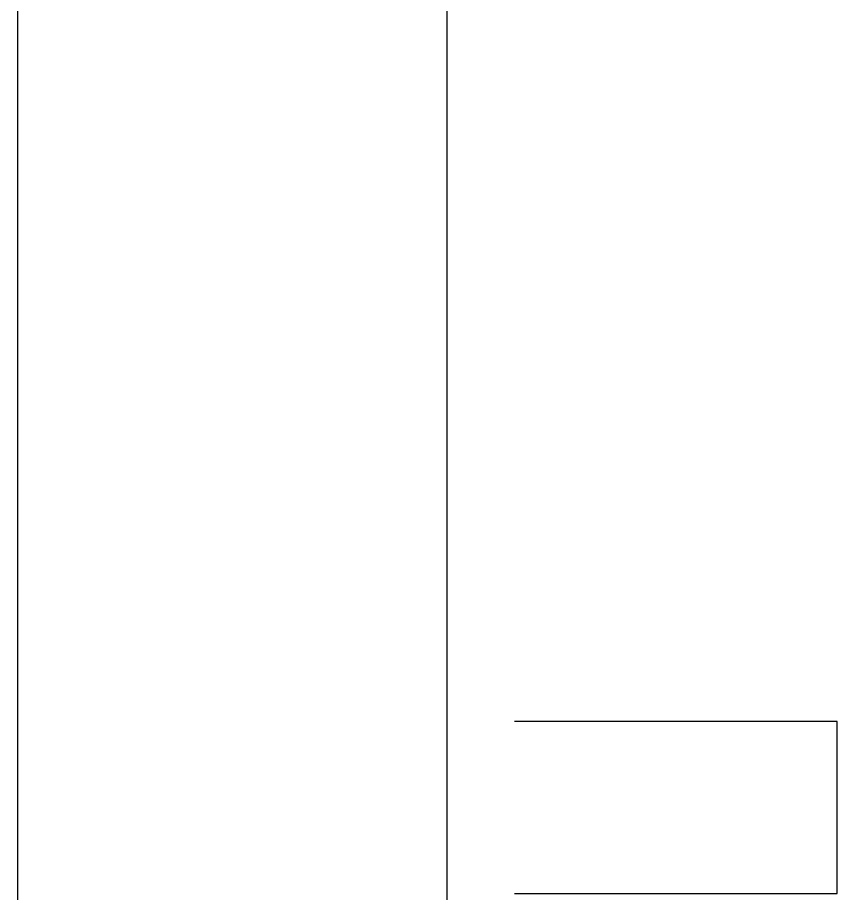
# Model space of a CAD drawing. Header units: millimetres. Extents: x 11758 to 17968, y 3782 to 8272.
# Drawn here: x 11758.3 to 12141.7, y 6728.2 to 7135.6 of the extents above; entities that cross this region are included whole.
import ezdxf

# ---------------------------------------------------------------- set-up
doc = ezdxf.new("R2010")
doc.units = ezdxf.units.MM
doc.header["$LTSCALE"] = 0.1
doc.layers.add('Nekreslit', color=6, linetype='Continuous', plot=False)

msp = doc.modelspace()

# ---------------------------------------------------------------- linework, layer by layer
at = {"color": 7, "linetype": 'Continuous'}
for p, q in [((12139.22, 6808.25), (11989.22, 6808.25)), ((12139.22, 6728.25), (12139.22, 6808.25)), ((11989.22, 6728.25), (12139.22, 6728.25))]:
    msp.add_line(p, q, dxfattribs=at)
msp.add_line((11989.22, 6728.25), (12131.16, 6728.25))
at = {"layer": 'Nekreslit'}
for points in [[(11758.26, 3781.7), (17968.26, 3781.7), (17968.26, 8271.71), (11758.26, 8271.71)], [(11957.86, 3781.7), (16568.18, 3781.7), (16568.18, 7771.75), (11957.86, 7771.75)]]:
    msp.add_lwpolyline(points, close=True, dxfattribs=at)

doc.saveas('drawing.dxf')
